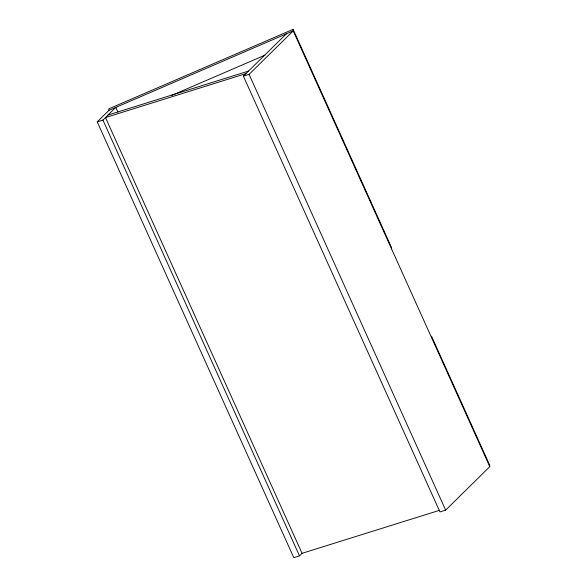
<?xml version="1.0" encoding="UTF-8"?>
<svg xmlns="http://www.w3.org/2000/svg" width="587" height="587" viewBox="0 0 587 587"><rect width="100%" height="100%" fill="white"/><g stroke="black" fill="none" stroke-linecap="round" stroke-linejoin="round"><path stroke-width="0.88" d="M439.039 510.477L302.056 553.328L299.48 555.867L293.786 557.65L97.222 121.869L108.874 110.385L293.214 30.884L293.104 29.35L108.771 108.852L108.874 110.385M97.222 121.869L102.916 120.093L115.786 107.406L117.899 112.08M431.636 337.752L431.526 336.219L489.675 465.131L489.778 466.658L445.65 510.14L439.949 511.923L243.385 76.141L286.302 33.863M243.385 76.141L249.079 74.366L293.214 30.884L489.778 466.658M171.595 95.439L264.832 55.229M108.067 115.015L248.536 71.071M245.96 73.61L105.491 117.554L302.056 553.328M293.104 29.35L391.434 247.34L391.544 248.873M249.079 74.366L445.65 510.14M102.916 120.093L299.48 555.867"/></g></svg>
